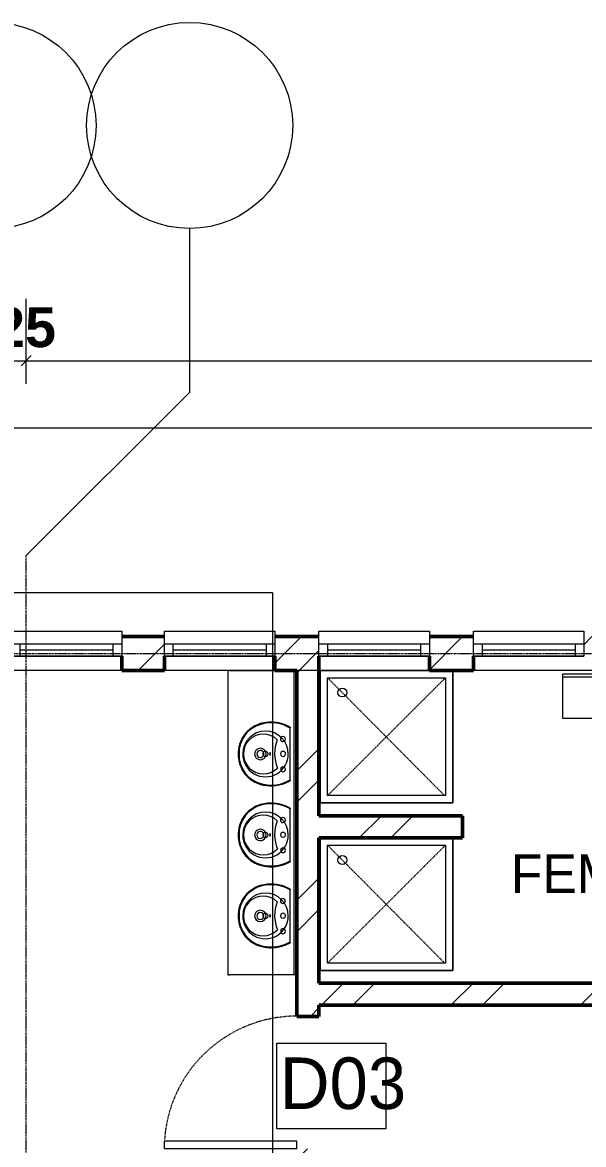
# Model space of a CAD drawing. Header units: inches. Extents: x 22 to 382261, y 22 to 371281.
# Drawn here: x 103445 to 107257, y 65345 to 72969 of the extents above; entities that cross this region are included whole.
import ezdxf

# ---------------------------------------------------------------- set-up
doc = ezdxf.new("R2010")
doc.units = ezdxf.units.IN
doc.header["$MEASUREMENT"] = 0
for name, pattern in [('_Tracejado médio', [4, 3, -1]), ('Dash', [6.35, 3.175, -3.175]), ('Grid Line 1_2_', [22.225, 12.7, -3.175, 3.175, -3.175]), ('Hidden', [7.14375, 4.7625, -2.38125]), ('Hidden 1_8_', [4.7625, 3.175, -1.5875])]:
    doc.linetypes.add(name, pattern=pattern)
for name, color, linetype, lineweight in [('A-ANNO-DIMS', 211, 'Continuous', 9), ('A-ANNO-SYMB', 150, 'Continuous', 9), ('A-AREA-IDEN', 2, 'Continuous', 9), ('A-DETL-HDLN', 90, 'Hidden 1_8_', 9), ('A-DOOR', 31, 'Continuous', 9), ('A-DOOR-HDLN', 31, 'Dash', 9), ('A-DOOR-IDEN', 31, 'Continuous', 9), ('A-FLOR', 192, 'Continuous', 9), ('A-GLAZ', 151, 'Continuous', 9), ('A-GLAZ-SILL', 1, 'Continuous', 9), ('A-WALL', 113, 'Continuous', 9), ('A-WALL-PATT', 111, 'Continuous', 9), ('I-FURN', 30, 'Continuous', 9), ('I-WALL', 2, 'Continuous', 9), ('P-SANR-FIXT', 6, 'Continuous', 9), ('Q-CASE', 31, 'Continuous', 9), ('S-GRID', 1, 'Continuous', 9), ('S-GRID-IDEN', 1, 'Continuous', 9)]:
    doc.layers.add(name, color=color, linetype=linetype, lineweight=lineweight)
doc.styles.add('Arial_B_2', font='arialbd.ttf', dxfattribs={"height": 270.833333})
doc.styles.add('Gill Sans MT', font='GIL_____.TTF', dxfattribs={"height": 262.5})
doc.styles.add('Tw Cen MT Condensed', font='TCCM____.TTF', dxfattribs={"height": 1.35})
doc.dimstyles.new('2_2', dxfattribs={"dimscale": 304.8, "dimtxt": 267.818092, "dimasz": 0.227865, "dimexe": 1.377953, "dimexo": 0.0625, "dimgap": 0.287073, "dimtad": 1, "dimdec": 0, "dimzin": 0, "dimdsep": 46, "dimtxsty": 'Arial_B_2', "dimblk1": 'OBLIQUE', "dimblk2": 'OBLIQUE', "dimsah": 1, "dimcen": 0.09, "dimdle": 0.574147, "dimazin": 0, "dimtfac": 1, "dimtdec": 4, "dimtix": 1, "dimtmove": 0, "dimatfit": 3, "dimfxl": 0.574147, "dimfxlon": 1, "dimtvp": 1, "dimtolj": 1, "dimtzin": 0, "dimlwd": 18, "dimlwe": 18, "dimarcsym": 2})
pattern_1 = [(45, (101903.7, 56557.85), (-440.033, 440.033), []), (45, (101903.7, 57224.6), (-440.033, 440.033), [])]

# ---------------------------------------------------------------- blocks, each defined once
blk = doc.blocks.new('Windows_Sgl_Plain - 750 by 600-438113-01-GROUND FLOOR FURNITURE PLAN')
at = {"layer": 'A-GLAZ'}
for p, q in [((-375, 9.5), (375, 9.5)), ((-375, -161), (-375, 9.5)), ((375, 9.5), (-375, 9.5)), ((-315, -73.5), (-315, 9.5)), ((315, 9.5), (315, -73.5)), ((375, 9.5), (375, -161)), ((-375, -73.5), (-375, -25.5)), ((375, -73.5), (-375, -73.5)), ((-315, -32), (315, -32)), ((375, -25.5), (375, -73.5)), ((375, -161), (-375, -161))]:
    blk.add_line(p, q, dxfattribs=at)
at = {"layer": 'A-GLAZ-SILL'}
for p, q in [((-375, -161), (-375, -124.7)), ((375, -124.7), (375, -161)), ((375, -161), (-375, -161))]:
    blk.add_line(p, q, dxfattribs=at)
blk = doc.blocks.new('M_Single-Flush - 900 by 2101 DO3 LOBBY-944279-01-GROUND FLOOR FURNITURE PLAN')
at = {"layer": 'A-DOOR'}
for p, q in [((450, -75), (399, -75)), ((399, -75), (399, -975.2)), ((450, -75), (450, -975.2)), ((450, -975.2), (399, -975.2))]:
    blk.add_line(p, q, dxfattribs=at)
at = {"layer": 'A-DOOR-HDLN'}
blk.add_arc((450, -75), 901.7, 180, 266.7576, dxfattribs=at)
blk = doc.blocks.new('Shower Tray _1_ - 900 x 1200mm Wide 2-374399-01-GROUND FLOOR FURNITURE PLAN')
at = {"layer": 'P-SANR-FIXT'}
for p, q in [((-450, 450), (-450, -450)), ((291.5, 450), (-450, 450)), ((-450, -450), (-450, 450)), ((-450, 450), (291.5, 450)), ((-400, -400), (-400, 400)), ((-400, 400), (400, 400)), ((450, 450), (291.5, 450)), ((291.5, 450), (450, 450)), ((400, 400), (400, -400)), ((450, -450), (450, 450)), ((450, 450), (450, -450)), ((-450, -450), (450, -450)), ((450, -450), (-450, -450)), ((400, -400), (-400, -400))]:
    blk.add_line(p, q, dxfattribs=at)
at = {"layer": 'P-SANR-FIXT', "linetype": 'Hidden'}
for p, q in [((-400, -400), (400, 400)), ((-400, 400), (389.3, -394.7))]:
    blk.add_line(p, q, dxfattribs=at)
at = {"layer": 'P-SANR-FIXT'}
blk.add_circle((-300, 300), 30, dxfattribs=at)
blk = doc.blocks.new('Shower Tray _1_ - 900 x 1200mm Wide 2-V8-01-GROUND FLOOR FURNITURE PLAN')
at = {"layer": 'P-SANR-FIXT'}
for p, q in [((-450, 450), (-450, -450)), ((450, 450), (-450, 450)), ((-450, -450), (-450, 450)), ((-450, 450), (450, 450)), ((-400, -400), (-400, 400)), ((-400, 400), (400, 400)), ((400, 400), (400, -400)), ((450, -450), (450, 450)), ((450, 450), (450, -450)), ((-450, -450), (450, -450)), ((450, -450), (-450, -450)), ((400, -400), (-400, -400))]:
    blk.add_line(p, q, dxfattribs=at)
at = {"layer": 'P-SANR-FIXT', "linetype": 'Hidden'}
for p, q in [((-400, -400), (400, 400)), ((-400, 400), (389.3, -394.7))]:
    blk.add_line(p, q, dxfattribs=at)
at = {"layer": 'P-SANR-FIXT'}
blk.add_circle((-300, 300), 30, dxfattribs=at)
blk = doc.blocks.new('Basins w Vanity Unit _UK_ - Basins w Vanity Unit _UK_-895317-01-GROUND FLOOR FURNITURE PLAN')
at = {"layer": 'I-FURN'}
for p, q in [((-713.6, 0), (-713.6, -150)), ((-713.6, -20), (-713.6, 0)), ((1353.9, 0), (-713.6, 0)), ((-713.6, 0), (1353.9, 0)), ((1353.9, 0), (1353.9, -20)), ((-713.6, -150), (-713.6, -20)), ((-713.6, -20), (1353.9, -20)), ((-328.1, -45), (-326.7, -45)), ((-322.7, -45), (-323.7, -45)), ((31.4, -45), (30.4, -45)), ((34.4, -45), (35.8, -45)), ((221.9, -45), (223.3, -45)), ((227.3, -45), (226.3, -45)), ((581.4, -45), (580.4, -45)), ((584.4, -45), (585.8, -45)), ((771.9, -45), (773.3, -45)), ((777.3, -45), (776.3, -45)), ((1131.4, -45), (1130.4, -45)), ((1134.4, -45), (1135.8, -45)), ((1353.9, -20), (1353.9, -455)), ((-713.6, -150), (-713.6, -405)), ((-713.6, -455), (-713.6, -150)), ((-713.6, -405), (-713.6, -450)), ((-713.6, -450), (-713.6, -468)), ((-713.6, -455), (-713.6, -470)), ((-146.1, -397), (-146.1, -395.8)), ((403.9, -397), (403.9, -395.8)), ((953.9, -397), (953.9, -395.8)), ((1353.9, -470), (1353.9, -455)), ((-713.6, -470), (1353.9, -470))]:
    blk.add_line(p, q, dxfattribs=at)
at = {"layer": 'I-FURN', "flags": 128}
for points in [[(-328.2, -45), (-333.3, -54.5), (-337.9, -64.2), (-342.2, -74.1), (-346.1, -84.2), (-349.5, -94.4), (-352.6, -104.7), (-355.2, -115.2), (-357.4, -125.7), (-359.2, -136.3), (-360.6, -147), (-361.5, -157.7), (-362, -168.5), (-362.1, -179.3), (-361.7, -190), (-361, -200.8), (-359.7, -211.5), (-358.1, -222.1), (-356, -232.7), (-354.5, -239.2)], [(62.3, -239.2), (64.6, -228.7), (66.5, -218.1), (68, -207.5), (69, -196.7), (69.7, -186), (69.8, -175.2), (69.6, -164.4), (68.9, -153.7), (67.8, -143), (66.3, -132.3), (64.4, -121.7), (62, -111.2), (59.2, -100.8), (56, -90.5), (52.4, -80.4), (48.4, -70.4), (44, -60.6), (39.2, -50.9), (36, -45)], [(221.8, -45), (216.7, -54.5), (212.1, -64.2), (207.8, -74.1), (203.9, -84.2), (200.5, -94.4), (197.4, -104.7), (194.8, -115.2), (192.6, -125.7), (190.8, -136.3), (189.4, -147), (188.5, -157.7), (188, -168.5), (187.9, -179.3), (188.3, -190), (189, -200.8), (190.3, -211.5), (191.9, -222.1), (194, -232.7), (195.5, -239.2)], [(612.3, -239.2), (614.6, -228.7), (616.5, -218.1), (618, -207.5), (619, -196.7), (619.7, -186), (619.8, -175.2), (619.6, -164.4), (618.9, -153.7), (617.8, -143), (616.3, -132.3), (614.4, -121.7), (612, -111.2), (609.2, -100.8), (606, -90.5), (602.4, -80.4), (598.4, -70.4), (594, -60.6), (589.2, -50.9), (586, -45)], [(771.8, -45), (766.7, -54.5), (762.1, -64.2), (757.8, -74.1), (753.9, -84.2), (750.5, -94.4), (747.4, -104.7), (744.8, -115.2), (742.6, -125.7), (740.8, -136.3), (739.4, -147), (738.5, -157.7), (738, -168.5), (737.9, -179.3), (738.3, -190), (739, -200.8), (740.3, -211.5), (741.9, -222.1), (744, -232.7), (745.5, -239.2)], [(1162.3, -239.2), (1164.6, -228.7), (1166.5, -218.1), (1168, -207.5), (1169, -196.7), (1169.7, -186), (1169.8, -175.2), (1169.6, -164.4), (1168.9, -153.7), (1167.8, -143), (1166.3, -132.3), (1164.4, -121.7), (1162, -111.2), (1159.2, -100.8), (1156, -90.5), (1152.4, -80.4), (1148.4, -70.4), (1144, -60.6), (1139.2, -50.9), (1136, -45)], [(-354.5, -239.2), (-352.4, -247.3), (-350, -255.3), (-347.2, -263.1), (-344.1, -270.9), (-340.7, -278.5), (-337, -286), (-333.1, -293.3), (-328.8, -300.5), (-324.2, -307.4), (-319.4, -314.2), (-314.3, -320.8), (-309, -327.2), (-303.4, -333.4), (-297.5, -339.3), (-291.4, -345), (-285.1, -350.5), (-278.6, -355.7), (-271.9, -360.6), (-265, -365.2), (-257.9, -369.6), (-250.6, -373.7), (-243.2, -377.5), (-235.6, -381), (-227.9, -384.2), (-220.1, -387.1), (-212.2, -389.6), (-204.1, -391.9), (-196, -393.8), (-187.9, -395.4), (-179.6, -396.7), (-171.3, -397.6), (-163, -398.2), (-154.7, -398.5), (-146.4, -398.4), (-146.1, -398.4)], [(-146.1, -398.4), (-137.8, -398.5), (-129.5, -398.2), (-121.2, -397.6), (-112.9, -396.7), (-104.6, -395.4), (-96.5, -393.9), (-88.3, -391.9), (-80.3, -389.7), (-72.4, -387.1), (-64.6, -384.3), (-56.9, -381.1), (-49.3, -377.6), (-41.9, -373.8), (-34.6, -369.7), (-27.5, -365.4), (-20.6, -360.7), (-13.9, -355.8), (-7.3, -350.6), (-1, -345.2), (5.1, -339.5), (10.9, -333.5), (16.5, -327.4), (21.9, -321), (27, -314.4), (31.8, -307.6), (36.4, -300.6), (40.7, -293.5), (44.7, -286.2), (48.4, -278.7), (51.8, -271.1), (54.8, -263.3), (57.6, -255.5), (60.1, -247.5), (62.2, -239.5), (62.3, -239.2)], [(195.5, -239.2), (197.6, -247.3), (200, -255.3), (202.8, -263.1), (205.9, -270.9), (209.3, -278.5), (213, -286), (216.9, -293.3), (221.2, -300.5), (225.8, -307.4), (230.6, -314.2), (235.7, -320.8), (241, -327.2), (246.6, -333.4), (252.5, -339.3), (258.6, -345), (264.9, -350.5), (271.4, -355.7), (278.1, -360.6), (285, -365.2), (292.1, -369.6), (299.4, -373.7), (306.8, -377.5), (314.4, -381), (322.1, -384.2), (329.9, -387.1), (337.8, -389.6), (345.9, -391.9), (354, -393.8), (362.1, -395.4), (370.4, -396.7), (378.7, -397.6), (387, -398.2), (395.3, -398.5), (403.6, -398.4), (403.9, -398.4)], [(403.9, -398.4), (412.2, -398.5), (420.5, -398.2), (428.8, -397.6), (437.1, -396.7), (445.4, -395.4), (453.5, -393.9), (461.7, -391.9), (469.7, -389.7), (477.6, -387.1), (485.4, -384.3), (493.1, -381.1), (500.7, -377.6), (508.1, -373.8), (515.4, -369.7), (522.5, -365.4), (529.4, -360.7), (536.1, -355.8), (542.7, -350.6), (549, -345.2), (555.1, -339.5), (560.9, -333.5), (566.5, -327.4), (571.9, -321), (577, -314.4), (581.8, -307.6), (586.4, -300.6), (590.7, -293.5), (594.7, -286.2), (598.4, -278.7), (601.8, -271.1), (604.8, -263.3), (607.6, -255.5), (610.1, -247.5), (612.2, -239.5), (612.3, -239.2)], [(745.5, -239.2), (747.6, -247.3), (750, -255.3), (752.8, -263.1), (755.9, -270.9), (759.3, -278.5), (763, -286), (766.9, -293.3), (771.2, -300.5), (775.8, -307.4), (780.6, -314.2), (785.7, -320.8), (791, -327.2), (796.6, -333.4), (802.5, -339.3), (808.6, -345), (814.9, -350.5), (821.4, -355.7), (828.1, -360.6), (835, -365.2), (842.1, -369.6), (849.4, -373.7), (856.8, -377.5), (864.4, -381), (872.1, -384.2), (879.9, -387.1), (887.8, -389.6), (895.9, -391.9), (904, -393.8), (912.1, -395.4), (920.4, -396.7), (928.7, -397.6), (937, -398.2), (945.3, -398.5), (953.6, -398.4), (953.9, -398.4)], [(953.9, -398.4), (962.2, -398.5), (970.5, -398.2), (978.8, -397.6), (987.1, -396.7), (995.4, -395.4), (1003.5, -393.9), (1011.7, -391.9), (1019.7, -389.7), (1027.6, -387.1), (1035.4, -384.3), (1043.1, -381.1), (1050.7, -377.6), (1058.1, -373.8), (1065.4, -369.7), (1072.5, -365.4), (1079.4, -360.7), (1086.1, -355.8), (1092.7, -350.6), (1099, -345.2), (1105.1, -339.5), (1110.9, -333.5), (1116.5, -327.4), (1121.9, -321), (1127, -314.4), (1131.8, -307.6), (1136.4, -300.6), (1140.7, -293.5), (1144.7, -286.2), (1148.4, -278.7), (1151.8, -271.1), (1154.8, -263.3), (1157.6, -255.5), (1160.1, -247.5), (1162.2, -239.5), (1162.3, -239.2)]]:
    blk.add_lwpolyline(points, dxfattribs=at)
at = {"layer": 'I-FURN'}
for centre, radius, start, end in [((-92.8, -175.8), 264.4, 150.36495, 193.63505), ((-146.1, -213.6), 155, 90, 270), ((-146.1, -213.6), 155, 270, 90), ((-199.5, -175.8), 264.4, 346.36495, 29.63505), ((457.2, -175.8), 264.4, 150.36495, 193.63505), ((403.9, -213.6), 155, 90, 270), ((403.9, -213.6), 155, 270, 90), ((350.5, -175.8), 264.4, 346.36495, 29.63505), ((1007.2, -175.8), 264.4, 150.36495, 193.63505), ((953.9, -213.6), 155, 90, 270), ((953.9, -213.6), 155, 270, 90), ((900.5, -175.8), 264.4, 346.36495, 29.63505), ((-146.1, -213.6), 17.7, 90, 270), ((-146.1, -213.6), 17.7, 270, 90), ((403.9, -213.6), 17.7, 90, 270), ((403.9, -213.6), 17.7, 270, 90), ((953.9, -213.6), 17.7, 90, 270), ((953.9, -213.6), 17.7, 270, 90), ((-152, -190.1), 203.5, 193.63505, 271.65578), ((-152, -190.1), 203.5, 205.1998, 208.07845), ((-140.3, -190.1), 203.5, 268.34422, 346.36495), ((-140.3, -190.1), 203.5, 331.92229, 334.80094), ((398, -190.1), 203.5, 193.63505, 271.65578), ((398, -190.1), 203.5, 205.1998, 208.07845), ((409.7, -190.1), 203.5, 268.34422, 346.36495), ((409.7, -190.1), 203.5, 331.92229, 334.80094), ((948, -190.1), 203.5, 193.63505, 271.65578), ((948, -190.1), 203.5, 205.1998, 208.07845), ((959.7, -190.1), 203.5, 268.34422, 346.36495), ((959.7, -190.1), 203.5, 331.92229, 334.80094), ((-152, -190.1), 203.5, 231.20646, 233.55184), ((-140.3, -190.1), 203.5, 305.91563, 308.79428), ((398, -190.1), 203.5, 231.20646, 234.08511), ((409.7, -190.1), 203.5, 305.91563, 308.79428), ((948, -190.1), 203.5, 231.20646, 234.08511), ((959.7, -190.1), 203.5, 305.91563, 308.79428), ((-152, -190.1), 203.5, 257.21312, 260.09178), ((-140.3, -190.1), 203.5, 279.90897, 282.78762), ((398, -190.1), 203.5, 257.21312, 260.09178), ((409.7, -190.1), 203.5, 279.90897, 282.78762), ((948, -190.1), 203.5, 257.21312, 260.09178), ((959.7, -190.1), 203.5, 279.90897, 282.78762)]:
    blk.add_arc(centre, radius, start, end, dxfattribs=at)
for points, knots in [([(-323.7, -45), (-324.3, -45), (-325.3, -45), (-326.4, -45), (-327.2, -45), (-327.7, -45), (-328, -45), (-328.2, -45), (-328.2, -45), (-328.2, -45)], [-1, -1, -1, -1, -0.75, -0.625, -0.5, -0.375, -0.3125, -0.25, -0.125, -0.125, -0.125, -0.125]), ([(36, -45), (36, -45), (35.9, -45), (35.7, -45), (35.4, -45), (34.9, -45), (34.2, -45), (33, -45), (32, -45), (31.4, -45)], [-0.875, -0.875, -0.875, -0.875, -0.75, -0.6875, -0.625, -0.5, -0.375, -0.25, 0, 0, 0, 0]), ([(226.3, -45), (225.7, -45), (224.7, -45), (223.6, -45), (222.8, -45), (222.3, -45), (222, -45), (221.8, -45), (221.8, -45), (221.8, -45)], [-1, -1, -1, -1, -0.75, -0.625, -0.5, -0.375, -0.3125, -0.25, -0.125, -0.125, -0.125, -0.125]), ([(586, -45), (586, -45), (585.9, -45), (585.7, -45), (585.4, -45), (584.9, -45), (584.2, -45), (583, -45), (582, -45), (581.4, -45)], [-0.875, -0.875, -0.875, -0.875, -0.75, -0.6875, -0.625, -0.5, -0.375, -0.25, 0, 0, 0, 0]), ([(776.3, -45), (775.7, -45), (774.7, -45), (773.6, -45), (772.8, -45), (772.3, -45), (772, -45), (771.8, -45), (771.8, -45), (771.8, -45)], [-1, -1, -1, -1, -0.75, -0.625, -0.5, -0.375, -0.3125, -0.25, -0.125, -0.125, -0.125, -0.125]), ([(1136, -45), (1136, -45), (1135.9, -45), (1135.7, -45), (1135.4, -45), (1134.9, -45), (1134.2, -45), (1133, -45), (1132, -45), (1131.4, -45)], [-0.875, -0.875, -0.875, -0.875, -0.75, -0.6875, -0.625, -0.5, -0.375, -0.25, 0, 0, 0, 0]), ([(-146.1, -398.1), (-146.1, -398.2), (-146.1, -398.4), (-146.1, -398.4), (-146.1, -398.4)], [-0.375, -0.375, -0.375, -0.375, -0.25, -0.1429354, -0.1429354, -0.1429354, -0.1429354]), ([(403.9, -398.1), (403.9, -398.2), (403.9, -398.4), (403.9, -398.4), (403.9, -398.4)], [-0.375, -0.375, -0.375, -0.375, -0.25, -0.1429354, -0.1429354, -0.1429354, -0.1429354]), ([(953.9, -398.1), (953.9, -398.2), (953.9, -398.4), (953.9, -398.4), (953.9, -398.4)], [-0.375, -0.375, -0.375, -0.375, -0.25, -0.1429354, -0.1429354, -0.1429354, -0.1429354])]:
    blk.add_open_spline(points, degree=3, knots=knots, dxfattribs=at)
for points in [[(-328.2, -45), (-328.2, -45), (-328.2, -45), (-328.1, -45)], [(-325.2, -45), (-325.2, -45), (-325, -45), (-324.7, -45), (-324.2, -45), (-323.9, -45), (-323.7, -45)], [(31.5, -45), (31.6, -45), (32, -45), (32.4, -45), (32.8, -45), (32.9, -45), (33, -45)], [(35.8, -45), (35.9, -45), (36, -45), (36, -45)], [(221.8, -45), (221.8, -45), (221.8, -45), (221.9, -45)], [(224.8, -45), (224.8, -45), (225, -45), (225.3, -45), (225.8, -45), (226.1, -45), (226.3, -45)], [(581.5, -45), (581.6, -45), (582, -45), (582.4, -45), (582.8, -45), (582.9, -45), (583, -45)], [(585.8, -45), (585.9, -45), (586, -45), (586, -45)], [(771.8, -45), (771.8, -45), (771.8, -45), (771.9, -45)], [(774.8, -45), (774.8, -45), (775, -45), (775.3, -45), (775.8, -45), (776.1, -45), (776.3, -45)], [(1131.5, -45), (1131.6, -45), (1132, -45), (1132.4, -45), (1132.8, -45), (1132.9, -45), (1133, -45)], [(1135.8, -45), (1135.9, -45), (1136, -45), (1136, -45)], [(-146.1, -394.4), (-146.1, -395), (-146.1, -396.3), (-146.1, -397.2), (-146.1, -397.6)], [(-146.1, -395.8), (-146.1, -395.8), (-146.1, -395.7), (-146.1, -395.6)], [(-146.1, -398.4), (-146.1, -398.4), (-146.1, -398.4), (-146.1, -398.3)], [(403.9, -394.4), (403.9, -395), (403.9, -396.3), (403.9, -397.2), (403.9, -397.6)], [(403.9, -395.8), (403.9, -395.8), (403.9, -395.7), (403.9, -395.6)], [(403.9, -398.4), (403.9, -398.4), (403.9, -398.4), (403.9, -398.3)], [(953.9, -394.4), (953.9, -395), (953.9, -396.3), (953.9, -397.2), (953.9, -397.6)], [(953.9, -395.8), (953.9, -395.8), (953.9, -395.7), (953.9, -395.6)], [(953.9, -398.4), (953.9, -398.4), (953.9, -398.4), (953.9, -398.3)]]:
    blk.add_open_spline(points, degree=3, dxfattribs=at)
at = {"layer": 'P-SANR-FIXT'}
for p, q in [((35.9, -45), (-325.2, -45)), ((585.9, -45), (224.8, -45)), ((1135.9, -45), (774.8, -45))]:
    blk.add_line(p, q, dxfattribs=at)
for centre, radius, start, end in [((-146.1, -228.6), 135, 135.46291, 45.05561), ((-247.4, -95.7), 17, 360, 180), ((-247.4, -95.7), 17, 180, 360), ((-147.7, 115.3), 266.6, 249.19864, 291.31988), ((-146.9, -94.2), 16.8, 90, 270), ((-146.9, -94.2), 16.8, 270, 90), ((-41.8, -94.7), 17, 360, 180), ((-41.8, -94.7), 17, 180, 360), ((403.9, -228.6), 135, 135.46291, 45.05561), ((302.6, -95.7), 17, 360, 180), ((302.6, -95.7), 17, 180, 360), ((402.3, 115.3), 266.6, 249.19864, 291.31988), ((403.1, -94.2), 16.8, 90, 270), ((403.1, -94.2), 16.8, 270, 90), ((508.2, -94.7), 17, 0, 180), ((508.2, -94.7), 17, 180, 360), ((953.9, -228.6), 135, 135.46291, 45.05561), ((852.6, -95.7), 17, 0, 180), ((852.6, -95.7), 17, 180, 360), ((952.3, 115.3), 266.6, 249.19864, 291.31988), ((953.1, -94.2), 16.8, 90, 270), ((953.1, -94.2), 16.8, 270, 90), ((1058.2, -94.7), 17, 0, 180), ((1058.2, -94.7), 17, 180, 360), ((-146.1, -248.6), 38.6, 360, 180), ((-146.1, -248.6), 23.5, 360, 180), ((403.9, -248.6), 38.6, 360, 180), ((403.9, -248.6), 23.5, 360, 180), ((953.9, -248.6), 38.6, 0, 180), ((953.9, -248.6), 23.5, 0, 180), ((-146.1, -248.6), 38.6, 180, 360), ((-146.1, -248.6), 23.5, 180, 360), ((403.9, -248.6), 38.6, 180, 360), ((403.9, -248.6), 23.5, 180, 360), ((953.9, -248.6), 38.6, 180, 360), ((953.9, -248.6), 23.5, 180, 0)]:
    blk.add_arc(centre, radius, start, end, dxfattribs=at)
for centre, major_axis, start_param, end_param in [((-146.6, -182.4), (-9.08, 0), 3.141593, 6.283185), ((-146.6, -182.4), (9.08, 0), 3.141593, 6.283185), ((403.4, -182.4), (9.08, 0), 0, 3.141593), ((403.4, -182.4), (9.08, 0), 3.141593, 6.283185), ((953.4, -182.4), (9.08, 0), 0, 3.141593), ((953.4, -182.4), (9.08, 0), 3.141593, 6.283185)]:
    blk.add_ellipse(centre, major_axis=major_axis, ratio=0.332108, start_param=start_param, end_param=end_param, dxfattribs=at)
blk = doc.blocks.new('Vanity Counter Top - 250-V90-01-GROUND FLOOR FURNITURE PLAN')
at = {"layer": 'Q-CASE'}
for p, q in [((-80.5, 0), (-1200.5, 0)), ((-1200.5, 0), (-1200.5, -300)), ((-80.5, -300), (-80.5, 0)), ((-1200.5, -19.1), (-80.5, -19.1)), ((-1200.5, -300), (-80.5, -300))]:
    blk.add_line(p, q, dxfattribs=at)
blk = doc.blocks.new('Grid - Grid Head - Circle-749417-01-GROUND FLOOR FURNITURE PLAN')
at = {"layer": 'S-GRID-IDEN'}
blk.add_circle((0, 0), 4, dxfattribs=at)
blk = doc.blocks.new('M_Door Tag1 - M_Door Tag 2-910938-01-GROUND FLOOR FURNITURE PLAN')
at = {"layer": 'A-DOOR-IDEN'}
for p, q in [((-1.206, 1.536), (3.019, 1.536)), ((-1.206, -1.791), (-1.206, 1.536)), ((3.019, 1.536), (3.019, -1.791)), ((3.019, -1.791), (-1.206, -1.791))]:
    blk.add_line(p, q, dxfattribs=at)
blk = doc.blocks.new('_Oblique')
at = {"color": 0, "linetype": 'ByBlock', "lineweight": -2}
blk.add_line((-0.5, -0.5), (0.5, 0.5), dxfattribs=at)
blk = doc.blocks.new('*D4896')
at = {"layer": 'A-ANNO-DIMS', "color": 0, "lineweight": 18, "transparency": 16777216}
for p, q in [((103469.9, 70514.3), (103469.9, 71090.2)), ((103244.9, 70826.2), (103244.9, 70250.2)), ((103244.9, 70670.2), (103175.5, 70670.2)), ((103244.9, 70670.2), (103469.9, 70670.2)), ((103469.9, 70670.2), (103539.4, 70670.2))]:
    blk.add_line(p, q, dxfattribs=at)
at = {"layer": 'Defpoints', "color": 0, "transparency": 16777216}
for p in [(103244.9, 70845.2), (103469.9, 70670.2), (103469.9, 70495.2)]:
    blk.add_point(p, dxfattribs=at)
at = {"layer": 'A-ANNO-DIMS', "color": 0, "lineweight": 18, "transparency": 16777216, "xscale": 69.45312499999999, "yscale": 69.45312499999999, "zscale": 69.45312499999999}
blk.add_blockref('_Oblique', (103244.9, 70670.2), dxfattribs=at)
at = {"layer": 'A-ANNO-DIMS', "color": 0, "lineweight": 18, "transparency": 16777216, "xscale": 69.45312499999999, "yscale": 69.45312499999999, "zscale": 69.45312499999999, "rotation": 180}
blk.add_blockref('_Oblique', (103469.9, 70670.2), dxfattribs=at)
at = {"layer": 'A-ANNO-DIMS', "color": 0, "lineweight": 18, "transparency": 16777216, "insert": (103357.4, 70896), "char_height": 270.83, "width": 734.587, "attachment_point": 5, "style": 'Arial_B_2'}
blk.add_mtext('\\A1;225', dxfattribs=at)
blk = doc.blocks.new('*D4897')
at = {"layer": 'A-ANNO-DIMS', "color": 0, "lineweight": 18, "transparency": 16777216}
for p, q in [((103469.9, 70514.3), (103469.9, 71090.2)), ((113669.9, 70514.3), (113669.9, 71090.2)), ((103294.9, 70670.2), (113844.9, 70670.2))]:
    blk.add_line(p, q, dxfattribs=at)
at = {"layer": 'Defpoints', "color": 0, "transparency": 16777216}
for p in [(113669.9, 70670.2), (103469.9, 70495.2), (113669.9, 70495.2)]:
    blk.add_point(p, dxfattribs=at)
at = {"layer": 'A-ANNO-DIMS', "color": 0, "lineweight": 18, "transparency": 16777216, "xscale": 69.45312499999999, "yscale": 69.45312499999999, "zscale": 69.45312499999999, "rotation": 180}
blk.add_blockref('_Oblique', (103469.9, 70670.2), dxfattribs=at)
at = {"layer": 'A-ANNO-DIMS', "color": 0, "lineweight": 18, "transparency": 16777216, "xscale": 69.45312499999999, "yscale": 69.45312499999999, "zscale": 69.45312499999999}
blk.add_blockref('_Oblique', (113669.9, 70670.2), dxfattribs=at)
at = {"layer": 'A-ANNO-DIMS', "color": 0, "lineweight": 18, "transparency": 16777216, "insert": (108569.9, 70896), "char_height": 270.83, "width": 1224.311, "attachment_point": 5, "style": 'Arial_B_2'}
blk.add_mtext('\\A1;10200', dxfattribs=at)

msp = doc.modelspace()

# ---------------------------------------------------------------- hatches: boundary and pattern name
at = {"layer": 'A-WALL-PATT'}
h = msp.add_hatch(dxfattribs=at)
h.set_pattern_fill('FP_1', color=256, style=0, pattern_type=2)
h.set_pattern_definition(pattern_1)
h.paths.add_polyline_path([(107259.9, 68566), (107634.9, 68566), (107634.9, 68796), (107259.9, 68796), (107259.9, 68663)])
h.paths.add_polyline_path([(98109.9, 68566), (98414.9, 68566), (98414.9, 68796), (98109.9, 68796)])
h.paths.add_polyline_path([(101489.9, 68566), (101564.9, 68566), (101564.9, 68796), (101264.9, 68796), (101264.9, 68566), (101360.8, 68566)])
h.paths.add_polyline_path([(113029.9, 68566), (113029.9, 68796), (112374.9, 68796), (112374.9, 68566), (112954.9, 68566)])
h.paths.add_polyline_path([(111174.9, 68566), (111174.9, 68796), (110264.9, 68796), (110264.9, 68566), (111009.9, 68566)])
h.paths.add_polyline_path([(99464.9, 68566), (99464.9, 68796), (99164.9, 68796), (99164.9, 68566), (99389.9, 68566)])
h.paths.add_polyline_path([(103369.9, 68566), (103369.9, 68796), (102314.9, 68796), (102314.9, 68566), (102539.9, 68566)])
h.paths.add_polyline_path([(108834.9, 68566), (109064.9, 68566), (109064.9, 68796), (108834.9, 68796)])
h.paths.add_polyline_path([(100214.9, 68566), (100514.9, 68566), (100514.9, 68796), (100214.9, 68796), (100214.9, 68663)])
h.paths.add_polyline_path([(104119.9, 68566), (104409.9, 68566), (104409.9, 68796), (104119.9, 68796), (104119.9, 68663)])
h.paths.add_polyline_path([(106509.9, 68566), (106509.9, 68796), (106209.9, 68796), (106209.9, 68566)])
h.paths.add_polyline_path([(105309.9, 68566), (105459.9, 68566), (105459.9, 68796), (105159.9, 68796), (105159.9, 68566)])
h = msp.add_hatch(dxfattribs=at)
h.set_pattern_fill('FP_1', color=256, style=0, pattern_type=2)
h.set_pattern_definition(pattern_1)
h.paths.add_polyline_path([(105309.9, 65241), (105459.9, 65241), (105459.9, 65316), (105309.9, 65316)])
h.paths.add_polyline_path([(105309.9, 66216), (105459.9, 66216), (105459.9, 68566), (105309.9, 68566), (105309.9, 66608.7)])
h = msp.add_hatch(dxfattribs=at)
h.set_pattern_fill('FP_1', color=256, style=0, pattern_type=2)
h.set_pattern_definition(pattern_1)
h.paths.add_polyline_path([(106434.9, 67428.5), (106434.9, 67578.5), (105459.9, 67578.5), (105459.9, 67428.5), (105979.4, 67428.5)])
h = msp.add_hatch(dxfattribs=at)
h.set_pattern_fill('FP_1', color=256, style=0, pattern_type=2)
h.set_pattern_definition(pattern_1)
h.paths.add_polyline_path([(112184.9, 66291), (114005.3, 66291), (114005.3, 66441), (112184.9, 66441)])
h.paths.add_polyline_path([(105979.4, 66291), (111284.9, 66291), (111284.9, 66441), (105459.9, 66441), (105459.9, 66291)])

# ---------------------------------------------------------------- linework, layer by layer
at = {"layer": 'A-ANNO-SYMB', "linetype": '_Tracejado médio'}
msp.add_line((113653.3, 70212.5), (91011.4, 70212.5), dxfattribs=at)
at = {"layer": 'A-DETL-HDLN'}
for p, q in [((103144, 69096), (105144, 69096)), ((105144, 69096), (105144, 51096))]:
    msp.add_line(p, q, dxfattribs=at)
at = {"layer": 'A-FLOR'}
for p, q in [((104839.9, 68566), (102106, 68566)), ((105468.4, 68566), (105309.9, 68566)), ((108834.9, 68566), (105979.4, 68566))]:
    msp.add_line(p, q, dxfattribs=at)
at = {"layer": 'A-WALL'}
msp.add_line((105309.9, 68566), (105309.9, 68566), dxfattribs=at)
at = {"layer": 'A-WALL', "lineweight": 50}
for p, q in [((105309.9, 68566), (105309.9, 66216)), ((105459.9, 67578.5), (105459.9, 68566)), ((106434.9, 67578.5), (105459.9, 67578.5)), ((106434.9, 67428.5), (106434.9, 67578.5)), ((105459.9, 66441), (105459.9, 67428.5)), ((105459.9, 67428.5), (106434.9, 67428.5)), ((111284.9, 66441), (105459.9, 66441)), ((105459.9, 66291), (111284.9, 66291)), ((105459.9, 66216), (105459.9, 66291)), ((105309.9, 66216), (105459.9, 66216))]:
    msp.add_line(p, q, dxfattribs=at)
at = {"layer": 'I-WALL', "lineweight": 50}
for p, q in [((104409.9, 68796), (104119.9, 68796)), ((105459.9, 68796), (105159.9, 68796)), ((106509.9, 68796), (106209.9, 68796)), ((104119.9, 68663), (104119.9, 68566)), ((104409.9, 68566), (104409.9, 68663)), ((105159.9, 68663), (105159.9, 68566)), ((105459.9, 68566), (105459.9, 68663)), ((106209.9, 68663), (106209.9, 68566)), ((106509.9, 68566), (106509.9, 68663)), ((104119.9, 68566), (104409.9, 68566)), ((105159.9, 68566), (105309.9, 68566)), ((106209.9, 68566), (106509.9, 68566))]:
    msp.add_line(p, q, dxfattribs=at)
at = {"layer": 'I-WALL'}
for p, q in [((105159.9, 68566), (104839.9, 68566)), ((105979.4, 68566), (105468.4, 68566))]:
    msp.add_line(p, q, dxfattribs=at)
at = {"layer": 'S-GRID'}
for p, q in [((104581.2, 70457.4), (104581.2, 71568.6)), ((103469.9, 69346.1), (104581.2, 70457.4))]:
    msp.add_line(p, q, dxfattribs=at)
at = {"layer": 'S-GRID', "linetype": 'Grid Line 1_2_'}
for p, q in [((103469.9, 47154.5), (103469.9, 69346.1)), ((88819.9, 68681), (127085.5, 68681))]:
    msp.add_line(p, q, dxfattribs=at)

# ---------------------------------------------------------------- block references
at = {"layer": 'A-DOOR-HDLN', "rotation": 270.0000000000179}
msp.add_blockref('M_Single-Flush - 900 by 2101 DO3 LOBBY-944279-01-GROUND FLOOR FURNITURE PLAN', (105384.9, 65766), dxfattribs=at)
at = {"layer": 'A-DOOR-IDEN', "xscale": 174.9999999999999, "yscale": 174.9999999999999, "zscale": 174.9999999999999}
msp.add_blockref('M_Door Tag1 - M_Door Tag 2-910938-01-GROUND FLOOR FURNITURE PLAN', (105384.9, 65766), dxfattribs=at)
at = {"layer": 'A-GLAZ', "rotation": 180}
for p in [(103744.9, 68672.6), (104784.9, 68672.6), (105834.9, 68672.6), (106884.9, 68672.6)]:
    msp.add_blockref('Windows_Sgl_Plain - 750 by 600-438113-01-GROUND FLOOR FURNITURE PLAN', p, dxfattribs=at)
at = {"layer": 'I-FURN', "rotation": 270.0000000000001}
msp.add_blockref('Basins w Vanity Unit _UK_ - Basins w Vanity Unit _UK_-895317-01-GROUND FLOOR FURNITURE PLAN', (105309.9, 67852.4), dxfattribs=at)
at = {"layer": 'P-SANR-FIXT'}
for name, p in [('Shower Tray _1_ - 900 x 1200mm Wide 2-374399-01-GROUND FLOOR FURNITURE PLAN', (105918.4, 68116)), ('Shower Tray _1_ - 900 x 1200mm Wide 2-V8-01-GROUND FLOOR FURNITURE PLAN', (105918.4, 66978.5))]:
    msp.add_blockref(name, p, dxfattribs=at)
at = {"layer": 'Q-CASE'}
msp.add_blockref('Vanity Counter Top - 250-V90-01-GROUND FLOOR FURNITURE PLAN', (108315.4, 68541), dxfattribs=at)
at = {"layer": 'S-GRID-IDEN', "xscale": 174.9999999999999, "yscale": 174.9999999999999, "zscale": 174.9999999999999}
for p in [(103244.9, 72268.6), (104581.2, 72268.6)]:
    msp.add_blockref('Grid - Grid Head - Circle-749417-01-GROUND FLOOR FURNITURE PLAN', p, dxfattribs=at)

# ---------------------------------------------------------------- texts
at = {"layer": 'A-AREA-IDEN', "insert": (106763.5, 67316.4), "char_height": 262.5, "width": 5008.543, "attachment_point": 1, "style": 'Gill Sans MT'}
msp.add_mtext('FEMALE CHANGING R.', dxfattribs=at)
at = {"layer": 'A-DOOR-IDEN', "insert": (105193.6, 65936.6), "char_height": 350, "width": 785.654, "attachment_point": 1, "style": 'Tw Cen MT Condensed'}
msp.add_mtext('D03', dxfattribs=at)

# ---------------------------------------------------------------- dimensions: what is measured, and where the dimension line sits
at = {"layer": 'A-ANNO-DIMS', "lineweight": 18}
for base, p1, p2, override, picture, middle in [((103469.9, 70670.2), (103244.9, 70845.2), (103469.9, 70495.2), {"dimpost": '<>', "dimfxl": 416.082924}, '*D4896', (103357.4, 70896)), ((113669.9, 70670.2), (103469.9, 70495.2), (113669.9, 70495.2), {"dimpost": '<>', "dimfxl": 10200}, '*D4897', (108569.9, 70896))]:
    dim = msp.add_linear_dim(base=base, p1=p1, p2=p2, dimstyle='2_2', override=override, dxfattribs=at)
    dim.commit()
    dim.dimension.update_dxf_attribs({"geometry": picture, "text_midpoint": middle})

doc.saveas('drawing.dxf')
